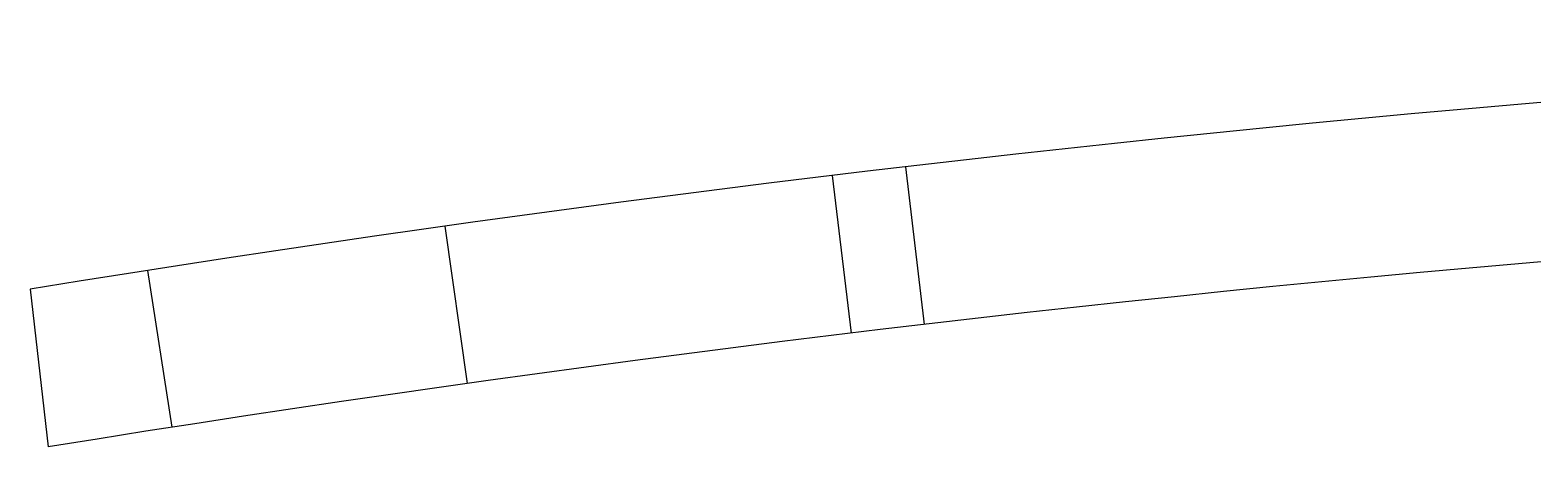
# Model space of a CAD drawing. Extents: x 537 to 24606, y 10245 to 27150.
# Drawn here: x 14389 to 16613, y 23308 to 23925 of the extents above; entities that cross this region are included whole.
import ezdxf

# ---------------------------------------------------------------- set-up
doc = ezdxf.new("R2010")
doc.units = 0
doc.layers.add('路', color=7, linetype='CONTINUOUS')

msp = doc.modelspace()

# ---------------------------------------------------------------- linework, layer by layer
at = {"layer": '路'}
for p, q in [((15604.599, 23476.636), (15576.342, 23709.931)), ((15712.441, 23489.496), (15685.045, 23722.894)), ((15036.104, 23402.157), (15003.31, 23634.858)), ((14599.525, 23337.291), (14563.247, 23569.474)), ((14389.12, 23541.737), (14416.076, 23308.034))]:
    msp.add_line(p, q, dxfattribs=at)
for radius, end in [(29681.766, 99.2208602), (29446.766, 99.2419555)]:
    msp.add_arc((19145.344, -5756.481), radius, 81.0566919, end, dxfattribs=at)

doc.saveas('drawing.dxf')
